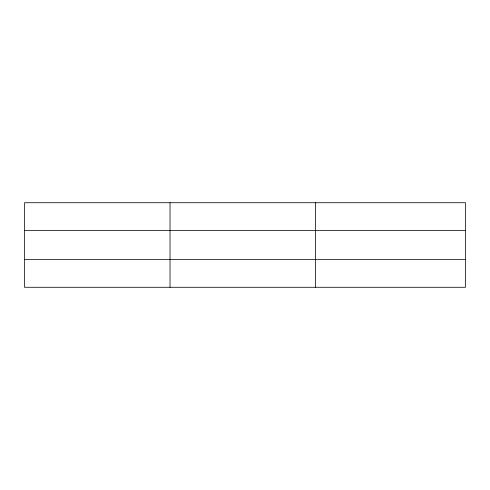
<?xml version="1.0" encoding="UTF-8"?>
<svg xmlns="http://www.w3.org/2000/svg" width="490" height="490" viewBox="0 0 490 490"><rect width="100%" height="100%" fill="white"/><g stroke="black" fill="none" stroke-linecap="round" stroke-linejoin="round"><path stroke-width="0.73" d="M170.03 202.719L170.03 287.281M315.56 202.719L315.56 287.281M465.5 259.375L465.5 287.281L24.5 287.281L24.5 202.719L465.5 202.719L465.5 259.375L24.5 259.375M24.5 230.625L465.5 230.625"/></g></svg>
